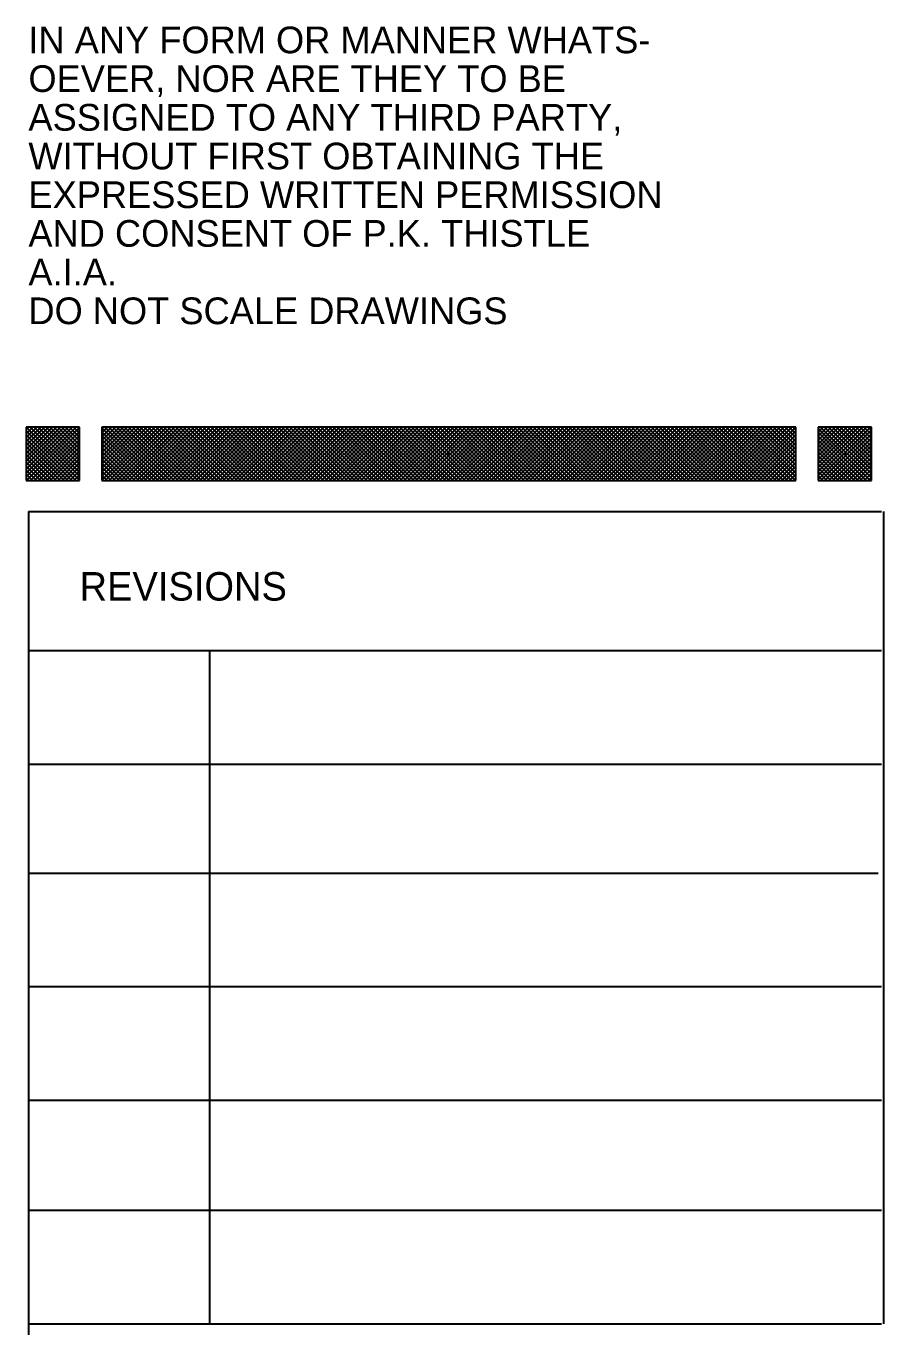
# Model space of a CAD drawing. Extents: x -92740 to -63661, y -15771 to -4391.
# Drawn here: x -82772.6 to -82642.4, y -6209 to -6010.5 of the extents above; entities that cross this region are included whole.
import ezdxf

# ---------------------------------------------------------------- set-up
doc = ezdxf.new("R2010")
doc.units = 0
doc.header["$MEASUREMENT"] = 0
doc.layers.add('ROOMNAME', color=1, linetype='Continuous')
doc.styles.add('DCADTXTSTYLE1', font='AVG_TP')
doc.styles.add('DCADTXTSTYLE2', font='HLV_BP')

msp = doc.modelspace()

# ---------------------------------------------------------------- linework, layer by layer
at = {"layer": 'ROOMNAME', "color": 3, "linetype": 'Continuous', "ltscale": 0.379687}
for p, q in [((-82764.45, -6071.32), (-82772.55, -6071.32)), ((-82772.55, -6071.32), (-82772.55, -6079.42)), ((-82772.55, -6071.74), (-82772.13, -6071.32)), ((-82772.55, -6072.34), (-82771.54, -6071.32)), ((-82772.55, -6072.93), (-82770.94, -6071.32)), ((-82772.55, -6073.53), (-82770.34, -6071.32)), ((-82772.55, -6074.13), (-82769.75, -6071.32)), ((-82772.55, -6074.72), (-82769.15, -6071.32)), ((-82772.55, -6075.32), (-82768.55, -6071.32)), ((-82772.55, -6075.92), (-82767.96, -6071.32)), ((-82772.55, -6076.51), (-82767.36, -6071.32)), ((-82772.55, -6077.11), (-82766.76, -6071.32)), ((-82772.55, -6077.71), (-82766.17, -6071.32)), ((-82772.55, -6078.3), (-82765.57, -6071.32)), ((-82772.55, -6078.9), (-82764.97, -6071.32)), ((-82772.55, -6071.9), (-82765.02, -6079.42)), ((-82772.53, -6071.32), (-82764.45, -6079.4)), ((-82772.48, -6079.42), (-82764.45, -6071.4)), ((-82771.93, -6071.32), (-82764.45, -6078.8)), ((-82771.88, -6079.42), (-82764.45, -6071.99)), ((-82771.33, -6071.32), (-82764.45, -6078.21)), ((-82770.74, -6071.32), (-82764.45, -6077.61)), ((-82770.14, -6071.32), (-82764.45, -6077.01)), ((-82769.54, -6071.32), (-82764.45, -6076.42)), ((-82768.95, -6071.32), (-82764.45, -6075.82)), ((-82768.35, -6071.32), (-82764.45, -6075.22)), ((-82767.75, -6071.32), (-82764.45, -6074.63)), ((-82767.16, -6071.32), (-82764.45, -6074.03)), ((-82766.56, -6071.32), (-82764.45, -6073.43)), ((-82765.96, -6071.32), (-82764.45, -6072.84)), ((-82765.37, -6071.32), (-82764.45, -6072.24)), ((-82764.77, -6071.32), (-82764.45, -6071.64)), ((-82764.45, -6079.42), (-82764.45, -6071.32)), ((-82655.78, -6071.32), (-82761.08, -6071.32)), ((-82761.08, -6071.32), (-82761.08, -6079.42)), ((-82761.08, -6071.6), (-82760.8, -6071.32)), ((-82761.08, -6072.2), (-82760.2, -6071.32)), ((-82761.08, -6072.79), (-82759.6, -6071.32)), ((-82761.08, -6073.39), (-82759.01, -6071.32)), ((-82761.08, -6073.99), (-82758.41, -6071.32)), ((-82761.08, -6074.58), (-82757.81, -6071.32)), ((-82761.08, -6075.18), (-82757.22, -6071.32)), ((-82761.08, -6075.78), (-82756.62, -6071.32)), ((-82761.08, -6076.37), (-82756.02, -6071.32)), ((-82761.08, -6076.97), (-82755.43, -6071.32)), ((-82761.08, -6077.57), (-82754.83, -6071.32)), ((-82761.08, -6078.16), (-82754.23, -6071.32)), ((-82761.08, -6078.76), (-82753.64, -6071.32)), ((-82761.08, -6079.36), (-82753.04, -6071.32)), ((-82761.08, -6071.44), (-82753.09, -6079.42)), ((-82761.08, -6072.04), (-82753.69, -6079.42)), ((-82760.6, -6071.32), (-82752.5, -6079.42)), ((-82760.54, -6079.42), (-82752.44, -6071.32)), ((-82760, -6071.32), (-82751.9, -6079.42)), ((-82759.95, -6079.42), (-82751.85, -6071.32)), ((-82759.4, -6071.32), (-82751.3, -6079.42)), ((-82759.35, -6079.42), (-82751.25, -6071.32)), ((-82758.81, -6071.32), (-82750.71, -6079.42)), ((-82758.75, -6079.42), (-82750.65, -6071.32)), ((-82758.21, -6071.32), (-82750.11, -6079.42)), ((-82758.16, -6079.42), (-82750.06, -6071.32)), ((-82757.61, -6071.32), (-82749.51, -6079.42)), ((-82757.56, -6079.42), (-82749.46, -6071.32)), ((-82757.02, -6071.32), (-82748.92, -6079.42)), ((-82756.96, -6079.42), (-82748.86, -6071.32)), ((-82756.42, -6071.32), (-82748.32, -6079.42)), ((-82756.37, -6079.42), (-82748.27, -6071.32)), ((-82755.82, -6071.32), (-82747.72, -6079.42)), ((-82755.77, -6079.42), (-82747.67, -6071.32)), ((-82755.23, -6071.32), (-82747.13, -6079.42)), ((-82755.17, -6079.42), (-82747.07, -6071.32)), ((-82754.63, -6071.32), (-82746.53, -6079.42)), ((-82754.58, -6079.42), (-82746.48, -6071.32)), ((-82754.03, -6071.32), (-82745.93, -6079.42)), ((-82753.98, -6079.42), (-82745.88, -6071.32)), ((-82753.44, -6071.32), (-82745.34, -6079.42)), ((-82753.38, -6079.42), (-82745.28, -6071.32)), ((-82752.84, -6071.32), (-82744.74, -6079.42)), ((-82752.79, -6079.42), (-82744.69, -6071.32)), ((-82752.24, -6071.32), (-82744.14, -6079.42)), ((-82752.19, -6079.42), (-82744.09, -6071.32)), ((-82751.65, -6071.32), (-82743.55, -6079.42)), ((-82751.59, -6079.42), (-82743.49, -6071.32)), ((-82751.05, -6071.32), (-82742.95, -6079.42)), ((-82751, -6079.42), (-82742.9, -6071.32)), ((-82750.45, -6071.32), (-82742.35, -6079.42)), ((-82750.4, -6079.42), (-82742.3, -6071.32)), ((-82749.86, -6071.32), (-82741.76, -6079.42)), ((-82749.8, -6079.42), (-82741.7, -6071.32)), ((-82749.26, -6071.32), (-82741.16, -6079.42)), ((-82749.21, -6079.42), (-82741.11, -6071.32)), ((-82748.66, -6071.32), (-82740.56, -6079.42)), ((-82748.61, -6079.42), (-82740.51, -6071.32)), ((-82748.07, -6071.32), (-82739.97, -6079.42)), ((-82748.01, -6079.42), (-82739.91, -6071.32)), ((-82747.47, -6071.32), (-82739.37, -6079.42)), ((-82747.42, -6079.42), (-82739.32, -6071.32)), ((-82746.87, -6071.32), (-82738.77, -6079.42)), ((-82746.82, -6079.42), (-82738.72, -6071.32)), ((-82746.28, -6071.32), (-82738.18, -6079.42)), ((-82746.22, -6079.42), (-82738.12, -6071.32)), ((-82745.68, -6071.32), (-82737.58, -6079.42)), ((-82745.63, -6079.42), (-82737.53, -6071.32)), ((-82745.08, -6071.32), (-82736.98, -6079.42)), ((-82745.03, -6079.42), (-82736.93, -6071.32)), ((-82744.49, -6071.32), (-82736.39, -6079.42)), ((-82744.43, -6079.42), (-82736.33, -6071.32)), ((-82743.89, -6071.32), (-82735.79, -6079.42)), ((-82743.84, -6079.42), (-82735.74, -6071.32)), ((-82743.29, -6071.32), (-82735.19, -6079.42)), ((-82743.24, -6079.42), (-82735.14, -6071.32)), ((-82742.7, -6071.32), (-82734.6, -6079.42)), ((-82742.65, -6079.42), (-82734.55, -6071.32)), ((-82742.1, -6071.32), (-82734, -6079.42)), ((-82742.05, -6079.42), (-82733.95, -6071.32)), ((-82741.5, -6071.32), (-82733.4, -6079.42)), ((-82741.45, -6079.42), (-82733.35, -6071.32)), ((-82740.91, -6071.32), (-82732.81, -6079.42)), ((-82740.86, -6079.42), (-82732.76, -6071.32)), ((-82740.31, -6071.32), (-82732.21, -6079.42)), ((-82740.26, -6079.42), (-82732.16, -6071.32)), ((-82739.71, -6071.32), (-82731.61, -6079.42)), ((-82739.66, -6079.42), (-82731.56, -6071.32)), ((-82739.12, -6071.32), (-82731.02, -6079.42)), ((-82739.06, -6079.42), (-82730.97, -6071.32)), ((-82738.52, -6071.32), (-82730.42, -6079.42)), ((-82738.47, -6079.42), (-82730.37, -6071.32)), ((-82737.92, -6071.32), (-82729.82, -6079.42)), ((-82737.87, -6079.42), (-82729.77, -6071.32)), ((-82737.33, -6071.32), (-82729.23, -6079.42)), ((-82737.28, -6079.42), (-82729.18, -6071.32)), ((-82736.73, -6071.32), (-82728.63, -6079.42)), ((-82736.68, -6079.42), (-82728.58, -6071.32)), ((-82736.13, -6071.32), (-82728.03, -6079.42)), ((-82736.08, -6079.42), (-82727.98, -6071.32)), ((-82735.54, -6071.32), (-82727.44, -6079.42)), ((-82735.49, -6079.42), (-82727.39, -6071.32)), ((-82734.94, -6071.32), (-82726.84, -6079.42)), ((-82734.89, -6079.42), (-82726.79, -6071.32)), ((-82734.34, -6071.32), (-82726.24, -6079.42)), ((-82734.29, -6079.42), (-82726.19, -6071.32)), ((-82733.75, -6071.32), (-82725.65, -6079.42)), ((-82733.7, -6079.42), (-82725.6, -6071.32)), ((-82733.15, -6071.32), (-82725.05, -6079.42)), ((-82733.1, -6079.42), (-82725, -6071.32)), ((-82732.55, -6071.32), (-82724.45, -6079.42)), ((-82732.5, -6079.42), (-82724.4, -6071.32)), ((-82731.96, -6071.32), (-82723.86, -6079.42)), ((-82731.91, -6079.42), (-82723.81, -6071.32)), ((-82731.36, -6071.32), (-82723.26, -6079.42)), ((-82731.31, -6079.42), (-82723.21, -6071.32)), ((-82730.76, -6071.32), (-82722.66, -6079.42)), ((-82730.71, -6079.42), (-82722.61, -6071.32)), ((-82730.17, -6071.32), (-82722.07, -6079.42)), ((-82730.12, -6079.42), (-82722.02, -6071.32)), ((-82729.57, -6071.32), (-82721.47, -6079.42)), ((-82729.52, -6079.42), (-82721.42, -6071.32)), ((-82728.97, -6071.32), (-82720.87, -6079.42)), ((-82728.92, -6079.42), (-82720.82, -6071.32)), ((-82728.38, -6071.32), (-82720.28, -6079.42)), ((-82728.33, -6079.42), (-82720.23, -6071.32)), ((-82727.78, -6071.32), (-82719.68, -6079.42)), ((-82727.73, -6079.42), (-82719.63, -6071.32)), ((-82727.18, -6071.32), (-82719.08, -6079.42)), ((-82727.13, -6079.42), (-82719.03, -6071.32)), ((-82726.59, -6071.32), (-82718.49, -6079.42)), ((-82726.54, -6079.42), (-82718.44, -6071.32)), ((-82725.99, -6071.32), (-82717.89, -6079.42)), ((-82725.94, -6079.42), (-82717.84, -6071.32)), ((-82725.39, -6071.32), (-82717.29, -6079.42)), ((-82725.34, -6079.42), (-82717.24, -6071.32)), ((-82724.8, -6071.32), (-82716.7, -6079.42)), ((-82724.75, -6079.42), (-82716.65, -6071.32)), ((-82724.2, -6071.32), (-82716.1, -6079.42)), ((-82724.15, -6079.42), (-82716.05, -6071.32)), ((-82723.6, -6071.32), (-82715.5, -6079.42)), ((-82723.55, -6079.42), (-82715.45, -6071.32)), ((-82723.01, -6071.32), (-82714.91, -6079.42)), ((-82722.96, -6079.42), (-82714.86, -6071.32)), ((-82722.41, -6071.32), (-82714.31, -6079.42)), ((-82722.36, -6079.42), (-82714.26, -6071.32)), ((-82721.82, -6071.32), (-82713.72, -6079.42)), ((-82721.76, -6079.42), (-82713.66, -6071.32)), ((-82721.22, -6071.32), (-82713.12, -6079.42)), ((-82721.17, -6079.42), (-82713.07, -6071.32)), ((-82720.62, -6071.32), (-82712.52, -6079.42)), ((-82720.57, -6079.42), (-82712.47, -6071.32)), ((-82720.02, -6071.32), (-82711.93, -6079.42)), ((-82719.97, -6079.42), (-82711.87, -6071.32)), ((-82719.43, -6071.32), (-82711.33, -6079.42)), ((-82719.38, -6079.42), (-82711.28, -6071.32)), ((-82718.83, -6071.32), (-82710.73, -6079.42)), ((-82718.78, -6079.42), (-82710.68, -6071.32)), ((-82718.23, -6071.32), (-82710.13, -6079.42)), ((-82718.18, -6079.42), (-82710.08, -6071.32)), ((-82717.64, -6071.32), (-82709.54, -6079.42)), ((-82717.59, -6079.42), (-82709.49, -6071.32)), ((-82717.04, -6071.32), (-82708.94, -6079.42)), ((-82716.99, -6079.42), (-82708.89, -6071.32)), ((-82716.45, -6071.32), (-82708.35, -6079.42)), ((-82716.39, -6079.42), (-82708.29, -6071.32)), ((-82715.85, -6071.32), (-82707.75, -6079.42)), ((-82715.8, -6079.42), (-82707.7, -6071.32)), ((-82715.25, -6071.32), (-82707.15, -6079.42)), ((-82715.2, -6079.42), (-82707.1, -6071.32)), ((-82714.66, -6071.32), (-82706.56, -6079.42)), ((-82714.6, -6079.42), (-82706.5, -6071.32)), ((-82714.06, -6071.32), (-82705.96, -6079.42)), ((-82714.01, -6079.42), (-82705.91, -6071.32)), ((-82713.46, -6071.32), (-82705.36, -6079.42)), ((-82713.41, -6079.42), (-82705.31, -6071.32)), ((-82712.87, -6071.32), (-82704.77, -6079.42)), ((-82712.81, -6079.42), (-82704.71, -6071.32)), ((-82712.27, -6071.32), (-82704.17, -6079.42)), ((-82712.22, -6079.42), (-82704.12, -6071.32)), ((-82711.67, -6071.32), (-82703.57, -6079.42)), ((-82711.62, -6079.42), (-82703.52, -6071.32)), ((-82711.08, -6071.32), (-82702.98, -6079.42)), ((-82711.02, -6079.42), (-82702.92, -6071.32)), ((-82710.48, -6071.32), (-82702.38, -6079.42)), ((-82710.43, -6079.42), (-82702.33, -6071.32)), ((-82709.88, -6071.32), (-82701.78, -6079.42)), ((-82709.83, -6079.42), (-82701.73, -6071.32)), ((-82709.29, -6071.32), (-82701.19, -6079.42)), ((-82709.23, -6079.42), (-82701.13, -6071.32)), ((-82708.69, -6071.32), (-82700.59, -6079.42)), ((-82708.64, -6079.42), (-82700.54, -6071.32)), ((-82708.09, -6071.32), (-82699.99, -6079.42)), ((-82708.04, -6079.42), (-82699.94, -6071.32)), ((-82707.5, -6071.32), (-82699.4, -6079.42)), ((-82707.44, -6079.42), (-82699.34, -6071.32)), ((-82706.9, -6071.32), (-82698.8, -6079.42)), ((-82706.85, -6079.42), (-82698.75, -6071.32)), ((-82706.3, -6071.32), (-82698.2, -6079.42)), ((-82706.25, -6079.42), (-82698.15, -6071.32)), ((-82705.71, -6071.32), (-82697.61, -6079.42)), ((-82705.65, -6079.42), (-82697.55, -6071.32)), ((-82705.11, -6071.32), (-82697.01, -6079.42)), ((-82705.06, -6079.42), (-82696.96, -6071.32)), ((-82704.51, -6071.32), (-82696.41, -6079.42)), ((-82704.46, -6079.42), (-82696.36, -6071.32)), ((-82703.92, -6071.32), (-82695.82, -6079.42)), ((-82703.86, -6079.42), (-82695.76, -6071.32)), ((-82703.32, -6071.32), (-82695.22, -6079.42)), ((-82703.27, -6079.42), (-82695.17, -6071.32)), ((-82702.72, -6071.32), (-82694.62, -6079.42)), ((-82702.67, -6079.42), (-82694.57, -6071.32)), ((-82702.13, -6071.32), (-82694.03, -6079.42)), ((-82702.07, -6079.42), (-82693.97, -6071.32)), ((-82701.53, -6071.32), (-82693.43, -6079.42)), ((-82701.48, -6079.42), (-82693.38, -6071.32)), ((-82700.93, -6071.32), (-82692.83, -6079.42)), ((-82700.88, -6079.42), (-82692.78, -6071.32)), ((-82700.34, -6071.32), (-82692.24, -6079.42)), ((-82700.28, -6079.42), (-82692.18, -6071.32)), ((-82699.74, -6071.32), (-82691.64, -6079.42)), ((-82699.69, -6079.42), (-82691.59, -6071.32)), ((-82699.14, -6071.32), (-82691.04, -6079.42)), ((-82699.09, -6079.42), (-82690.99, -6071.32)), ((-82698.55, -6071.32), (-82690.45, -6079.42)), ((-82698.49, -6079.42), (-82690.39, -6071.32)), ((-82697.95, -6071.32), (-82689.85, -6079.42)), ((-82697.9, -6079.42), (-82689.8, -6071.32)), ((-82697.35, -6071.32), (-82689.25, -6079.42)), ((-82697.3, -6079.42), (-82689.2, -6071.32)), ((-82696.76, -6071.32), (-82688.66, -6079.42)), ((-82696.7, -6079.42), (-82688.6, -6071.32)), ((-82696.16, -6071.32), (-82688.06, -6079.42)), ((-82696.11, -6079.42), (-82688.01, -6071.32)), ((-82695.56, -6071.32), (-82687.46, -6079.42)), ((-82695.51, -6079.42), (-82687.41, -6071.32)), ((-82694.97, -6071.32), (-82686.87, -6079.42)), ((-82694.91, -6079.42), (-82686.81, -6071.32)), ((-82694.37, -6071.32), (-82686.27, -6079.42)), ((-82694.32, -6079.42), (-82686.22, -6071.32)), ((-82693.77, -6071.32), (-82685.67, -6079.42)), ((-82693.72, -6079.42), (-82685.62, -6071.32)), ((-82693.18, -6071.32), (-82685.08, -6079.42)), ((-82693.12, -6079.42), (-82685.02, -6071.32)), ((-82692.58, -6071.32), (-82684.48, -6079.42)), ((-82692.53, -6079.42), (-82684.43, -6071.32)), ((-82691.98, -6071.32), (-82683.88, -6079.42)), ((-82691.93, -6079.42), (-82683.83, -6071.32)), ((-82691.39, -6071.32), (-82683.29, -6079.42)), ((-82691.33, -6079.42), (-82683.23, -6071.32)), ((-82690.79, -6071.32), (-82682.69, -6079.42)), ((-82690.74, -6079.42), (-82682.64, -6071.32)), ((-82690.19, -6071.32), (-82682.09, -6079.42)), ((-82690.14, -6079.42), (-82682.04, -6071.32)), ((-82689.6, -6071.32), (-82681.5, -6079.42)), ((-82689.54, -6079.42), (-82681.44, -6071.32)), ((-82689, -6071.32), (-82680.9, -6079.42)), ((-82688.95, -6079.42), (-82680.85, -6071.32)), ((-82688.4, -6071.32), (-82680.3, -6079.42)), ((-82688.35, -6079.42), (-82680.25, -6071.32)), ((-82687.81, -6071.32), (-82679.71, -6079.42)), ((-82687.76, -6079.42), (-82679.66, -6071.32)), ((-82687.21, -6071.32), (-82679.11, -6079.42)), ((-82687.16, -6079.42), (-82679.06, -6071.32)), ((-82686.61, -6071.32), (-82678.51, -6079.42)), ((-82686.56, -6079.42), (-82678.46, -6071.32)), ((-82686.02, -6071.32), (-82677.92, -6079.42)), ((-82685.97, -6079.42), (-82677.87, -6071.32)), ((-82685.42, -6071.32), (-82677.32, -6079.42)), ((-82685.37, -6079.42), (-82677.27, -6071.32)), ((-82684.82, -6071.32), (-82676.72, -6079.42)), ((-82684.77, -6079.42), (-82676.67, -6071.32)), ((-82684.23, -6071.32), (-82676.13, -6079.42)), ((-82684.18, -6079.42), (-82676.08, -6071.32)), ((-82683.63, -6071.32), (-82675.53, -6079.42)), ((-82683.58, -6079.42), (-82675.48, -6071.32)), ((-82683.03, -6071.32), (-82674.93, -6079.42)), ((-82682.98, -6079.42), (-82674.88, -6071.32)), ((-82682.44, -6071.32), (-82674.34, -6079.42)), ((-82682.39, -6079.42), (-82674.29, -6071.32)), ((-82681.84, -6071.32), (-82673.74, -6079.42)), ((-82681.79, -6079.42), (-82673.69, -6071.32)), ((-82681.24, -6071.32), (-82673.14, -6079.42)), ((-82681.19, -6079.42), (-82673.09, -6071.32)), ((-82680.65, -6071.32), (-82672.55, -6079.42)), ((-82680.6, -6079.42), (-82672.5, -6071.32)), ((-82680.05, -6071.32), (-82671.95, -6079.42)), ((-82680, -6079.42), (-82671.9, -6071.32)), ((-82679.45, -6071.32), (-82671.36, -6079.42)), ((-82679.4, -6079.42), (-82671.3, -6071.32)), ((-82678.86, -6071.32), (-82670.76, -6079.42)), ((-82678.81, -6079.42), (-82670.71, -6071.32)), ((-82678.26, -6071.32), (-82670.16, -6079.42)), ((-82678.21, -6079.42), (-82670.11, -6071.32)), ((-82677.66, -6071.32), (-82669.57, -6079.42)), ((-82677.61, -6079.42), (-82669.51, -6071.32)), ((-82677.07, -6071.32), (-82668.97, -6079.42)), ((-82677.02, -6079.42), (-82668.92, -6071.32)), ((-82676.47, -6071.32), (-82668.37, -6079.42)), ((-82676.42, -6079.42), (-82668.32, -6071.32)), ((-82675.88, -6071.32), (-82667.78, -6079.42)), ((-82675.82, -6079.42), (-82667.72, -6071.32)), ((-82675.28, -6071.32), (-82667.18, -6079.42)), ((-82675.23, -6079.42), (-82667.13, -6071.32)), ((-82674.68, -6071.32), (-82666.58, -6079.42)), ((-82674.63, -6079.42), (-82666.53, -6071.32)), ((-82674.09, -6071.32), (-82665.99, -6079.42)), ((-82674.03, -6079.42), (-82665.93, -6071.32)), ((-82673.49, -6071.32), (-82665.39, -6079.42)), ((-82673.44, -6079.42), (-82665.34, -6071.32)), ((-82672.89, -6071.32), (-82664.79, -6079.42)), ((-82672.84, -6079.42), (-82664.74, -6071.32)), ((-82672.3, -6071.32), (-82664.2, -6079.42)), ((-82672.24, -6079.42), (-82664.14, -6071.32)), ((-82671.7, -6071.32), (-82663.6, -6079.42)), ((-82671.65, -6079.42), (-82663.55, -6071.32)), ((-82671.1, -6071.32), (-82663, -6079.42)), ((-82671.05, -6079.42), (-82662.95, -6071.32)), ((-82670.51, -6071.32), (-82662.41, -6079.42)), ((-82670.45, -6079.42), (-82662.35, -6071.32)), ((-82669.91, -6071.32), (-82661.81, -6079.42)), ((-82669.86, -6079.42), (-82661.76, -6071.32)), ((-82669.31, -6071.32), (-82661.21, -6079.42)), ((-82669.26, -6079.42), (-82661.16, -6071.32)), ((-82668.72, -6071.32), (-82660.62, -6079.42)), ((-82668.66, -6079.42), (-82660.56, -6071.32)), ((-82668.12, -6071.32), (-82660.02, -6079.42)), ((-82668.07, -6079.42), (-82659.97, -6071.32)), ((-82667.52, -6071.32), (-82659.42, -6079.42)), ((-82667.47, -6079.42), (-82659.37, -6071.32)), ((-82666.93, -6071.32), (-82658.83, -6079.42)), ((-82666.87, -6079.42), (-82658.77, -6071.32)), ((-82666.33, -6071.32), (-82658.23, -6079.42)), ((-82666.28, -6079.42), (-82658.18, -6071.32)), ((-82665.73, -6071.32), (-82657.63, -6079.42)), ((-82665.68, -6079.42), (-82657.58, -6071.32)), ((-82665.14, -6071.32), (-82657.04, -6079.42)), ((-82665.08, -6079.42), (-82656.98, -6071.32)), ((-82664.54, -6071.32), (-82656.44, -6079.42)), ((-82664.49, -6079.42), (-82656.39, -6071.32)), ((-82663.94, -6071.32), (-82655.84, -6079.42)), ((-82663.89, -6079.42), (-82655.79, -6071.32)), ((-82663.35, -6071.32), (-82655.78, -6078.89)), ((-82663.29, -6079.42), (-82655.78, -6071.9)), ((-82662.75, -6071.32), (-82655.78, -6078.3)), ((-82662.15, -6071.32), (-82655.78, -6077.7)), ((-82661.56, -6071.32), (-82655.78, -6077.1)), ((-82660.96, -6071.32), (-82655.78, -6076.51)), ((-82660.36, -6071.32), (-82655.78, -6075.91)), ((-82659.77, -6071.32), (-82655.78, -6075.31)), ((-82659.17, -6071.32), (-82655.78, -6074.72)), ((-82658.57, -6071.32), (-82655.78, -6074.12)), ((-82657.98, -6071.32), (-82655.78, -6073.52)), ((-82657.38, -6071.32), (-82655.78, -6072.93)), ((-82656.78, -6071.32), (-82655.78, -6072.33)), ((-82656.19, -6071.32), (-82655.78, -6071.73)), ((-82655.78, -6079.42), (-82655.78, -6071.32)), ((-82644.3, -6071.32), (-82652.4, -6071.32)), ((-82652.4, -6071.32), (-82652.4, -6079.42)), ((-82652.4, -6071.51), (-82652.21, -6071.32)), ((-82652.4, -6072.11), (-82651.62, -6071.32)), ((-82652.4, -6072.7), (-82651.02, -6071.32)), ((-82652.4, -6073.3), (-82650.42, -6071.32)), ((-82652.4, -6073.9), (-82649.82, -6071.32)), ((-82652.4, -6074.49), (-82649.23, -6071.32)), ((-82652.4, -6075.09), (-82648.63, -6071.32)), ((-82652.4, -6075.69), (-82648.04, -6071.32)), ((-82652.4, -6076.28), (-82647.44, -6071.32)), ((-82652.4, -6076.88), (-82646.84, -6071.32)), ((-82652.4, -6077.48), (-82646.25, -6071.32)), ((-82652.4, -6078.07), (-82645.65, -6071.32)), ((-82652.4, -6078.67), (-82645.05, -6071.32)), ((-82652.4, -6079.27), (-82644.46, -6071.32)), ((-82652.4, -6071.53), (-82644.51, -6079.42)), ((-82652.4, -6072.12), (-82645.1, -6079.42)), ((-82652.01, -6071.32), (-82644.3, -6079.03)), ((-82651.96, -6079.42), (-82644.3, -6071.76)), ((-82651.41, -6071.32), (-82644.3, -6078.44)), ((-82650.82, -6071.32), (-82644.3, -6077.84)), ((-82650.22, -6071.32), (-82644.3, -6077.24)), ((-82649.62, -6071.32), (-82644.3, -6076.65)), ((-82649.03, -6071.32), (-82644.3, -6076.05)), ((-82648.43, -6071.32), (-82644.3, -6075.45)), ((-82647.83, -6071.32), (-82644.3, -6074.86)), ((-82647.24, -6071.32), (-82644.3, -6074.26)), ((-82646.64, -6071.32), (-82644.3, -6073.66)), ((-82646.04, -6071.32), (-82644.3, -6073.07)), ((-82645.45, -6071.32), (-82644.3, -6072.47)), ((-82644.85, -6071.32), (-82644.3, -6071.87)), ((-82644.3, -6079.42), (-82644.3, -6071.32)), ((-82772.55, -6072.49), (-82765.62, -6079.42)), ((-82772.55, -6073.09), (-82766.22, -6079.42)), ((-82772.55, -6073.69), (-82766.81, -6079.42)), ((-82771.28, -6079.42), (-82764.45, -6072.59)), ((-82770.69, -6079.42), (-82764.45, -6073.19)), ((-82770.09, -6079.42), (-82764.45, -6073.78)), ((-82761.08, -6072.63), (-82754.29, -6079.42)), ((-82761.08, -6073.23), (-82754.88, -6079.42)), ((-82761.08, -6073.83), (-82755.48, -6079.42)), ((-82662.7, -6079.42), (-82655.78, -6072.5)), ((-82662.1, -6079.42), (-82655.78, -6073.1)), ((-82661.5, -6079.42), (-82655.78, -6073.69)), ((-82652.4, -6072.72), (-82645.7, -6079.42)), ((-82652.4, -6073.32), (-82646.3, -6079.42)), ((-82652.4, -6073.91), (-82646.89, -6079.42)), ((-82651.36, -6079.42), (-82644.3, -6072.36)), ((-82650.77, -6079.42), (-82644.3, -6072.96)), ((-82650.17, -6079.42), (-82644.3, -6073.55)), ((-82649.57, -6079.42), (-82644.3, -6074.15)), ((-82772.55, -6074.28), (-82767.41, -6079.42)), ((-82772.55, -6074.88), (-82768.01, -6079.42)), ((-82772.55, -6075.48), (-82768.6, -6079.42)), ((-82772.55, -6076.07), (-82769.2, -6079.42)), ((-82769.49, -6079.42), (-82764.45, -6074.38)), ((-82768.9, -6079.42), (-82764.45, -6074.98)), ((-82768.3, -6079.42), (-82764.45, -6075.57)), ((-82761.08, -6074.42), (-82756.08, -6079.42)), ((-82761.08, -6075.02), (-82756.67, -6079.42)), ((-82761.08, -6075.62), (-82757.27, -6079.42)), ((-82660.91, -6079.42), (-82655.78, -6074.29)), ((-82660.31, -6079.42), (-82655.78, -6074.89)), ((-82659.71, -6079.42), (-82655.78, -6075.48)), ((-82659.12, -6079.42), (-82655.78, -6076.08)), ((-82652.4, -6074.51), (-82647.49, -6079.42)), ((-82652.4, -6075.11), (-82648.09, -6079.42)), ((-82652.4, -6075.7), (-82648.68, -6079.42)), ((-82648.98, -6079.42), (-82644.3, -6074.75)), ((-82648.38, -6079.42), (-82644.3, -6075.34)), ((-82647.78, -6079.42), (-82644.3, -6075.94)), ((-82772.55, -6076.67), (-82769.8, -6079.42)), ((-82772.55, -6077.27), (-82770.39, -6079.42)), ((-82772.55, -6077.86), (-82770.99, -6079.42)), ((-82767.7, -6079.42), (-82764.45, -6076.17)), ((-82767.11, -6079.42), (-82764.45, -6076.77)), ((-82766.51, -6079.42), (-82764.45, -6077.36)), ((-82765.91, -6079.42), (-82764.45, -6077.96)), ((-82761.08, -6076.21), (-82757.87, -6079.42)), ((-82761.08, -6076.81), (-82758.46, -6079.42)), ((-82761.08, -6077.41), (-82759.06, -6079.42)), ((-82761.08, -6078), (-82759.65, -6079.42)), ((-82658.52, -6079.42), (-82655.78, -6076.68)), ((-82657.92, -6079.42), (-82655.78, -6077.27)), ((-82657.33, -6079.42), (-82655.78, -6077.87)), ((-82652.4, -6076.3), (-82649.28, -6079.42)), ((-82652.4, -6076.9), (-82649.88, -6079.42)), ((-82652.4, -6077.49), (-82650.47, -6079.42)), ((-82652.4, -6078.09), (-82651.07, -6079.42)), ((-82647.19, -6079.42), (-82644.3, -6076.54)), ((-82646.59, -6079.42), (-82644.3, -6077.13)), ((-82645.99, -6079.42), (-82644.3, -6077.73)), ((-82772.55, -6078.46), (-82771.59, -6079.42)), ((-82772.55, -6079.06), (-82772.18, -6079.42)), ((-82772.55, -6079.42), (-82764.45, -6079.42)), ((-82765.32, -6079.42), (-82764.45, -6078.56)), ((-82764.72, -6079.42), (-82764.45, -6079.15)), ((-82761.08, -6078.6), (-82760.25, -6079.42)), ((-82761.08, -6079.19), (-82760.85, -6079.42)), ((-82761.08, -6079.42), (-82655.78, -6079.42)), ((-82656.73, -6079.42), (-82655.78, -6078.47)), ((-82656.13, -6079.42), (-82655.78, -6079.06)), ((-82652.4, -6078.69), (-82651.67, -6079.42)), ((-82652.4, -6079.28), (-82652.26, -6079.42)), ((-82652.4, -6079.42), (-82644.3, -6079.42)), ((-82645.4, -6079.42), (-82644.3, -6078.33)), ((-82644.8, -6079.42), (-82644.3, -6078.92))]:
    msp.add_line(p, q, dxfattribs=at)
at = {"layer": 'ROOMNAME', "color": 1, "linetype": 'Continuous', "ltscale": 1.51875}
for p, q in [((-82772.21, -6084.15), (-82642.78, -6084.15)), ((-82772.21, -6105.24), (-82642.78, -6105.24)), ((-82744.71, -6105.24), (-82744.71, -6207.33)), ((-82772.21, -6122.45), (-82642.78, -6122.45)), ((-82772.21, -6138.99), (-82643.29, -6138.99)), ((-82772.21, -6156.2), (-82642.78, -6156.2)), ((-82772.21, -6173.42), (-82642.78, -6173.42)), ((-82772.21, -6190.12), (-82642.78, -6190.12)), ((-82772.21, -6207.33), (-82642.78, -6207.33))]:
    msp.add_line(p, q, dxfattribs=at)
at = {"layer": 'ROOMNAME', "color": 1, "linetype": 'Continuous', "ltscale": 0.379687}
msp.add_line((-82772.21, -6084.15), (-82772.21, -6209.02), dxfattribs=at)
at = {"layer": 'ROOMNAME', "color": 1, "linetype": 'Continuous', "ltscale": 1.8225}
msp.add_line((-82642.42, -6207.33), (-82642.42, -6084.15), dxfattribs=at)
at = {"layer": 'ROOMNAME', "color": 3, "linetype": 'Continuous', "ltscale": 0.379687}
for p in [(-82768.5, -6075.37), (-82708.43, -6075.37), (-82648.35, -6075.37)]:
    msp.add_point(p, dxfattribs=at)

# ---------------------------------------------------------------- texts
at = {"layer": 'ROOMNAME', "color": 2, "linetype": 'Continuous', "ltscale": 1.51875, "style": 'DCADTXTSTYLE1', "width": 1.015}
for s, p in [('IN ANY FORM OR MANNER WHATS-', (-82772.21, -6014.63)), ('OEVER, NOR ARE THEY TO BE', (-82772.21, -6020.5)), ('ASSIGNED TO ANY THIRD PARTY,', (-82772.21, -6026.37)), ('WITHOUT FIRST OBTAINING THE', (-82772.21, -6032.24)), ('EXPRESSED WRITTEN PERMISSION', (-82772.21, -6038.11)), ('AND CONSENT OF P.K. THISTLE', (-82772.21, -6043.98)), ('A.I.A.', (-82772.21, -6049.85)), ('DO NOT SCALE DRAWINGS', (-82772.21, -6055.72))]:
    msp.add_text(s, height=4.05, dxfattribs=at).set_placement(p)
at = {"layer": 'ROOMNAME', "color": 1, "linetype": 'Continuous', "ltscale": 1.51875, "style": 'DCADTXTSTYLE2'}
msp.add_text('REVISIONS', height=4.32, dxfattribs=at).set_placement((-82764.45, -6097.65))

doc.saveas('drawing.dxf')
